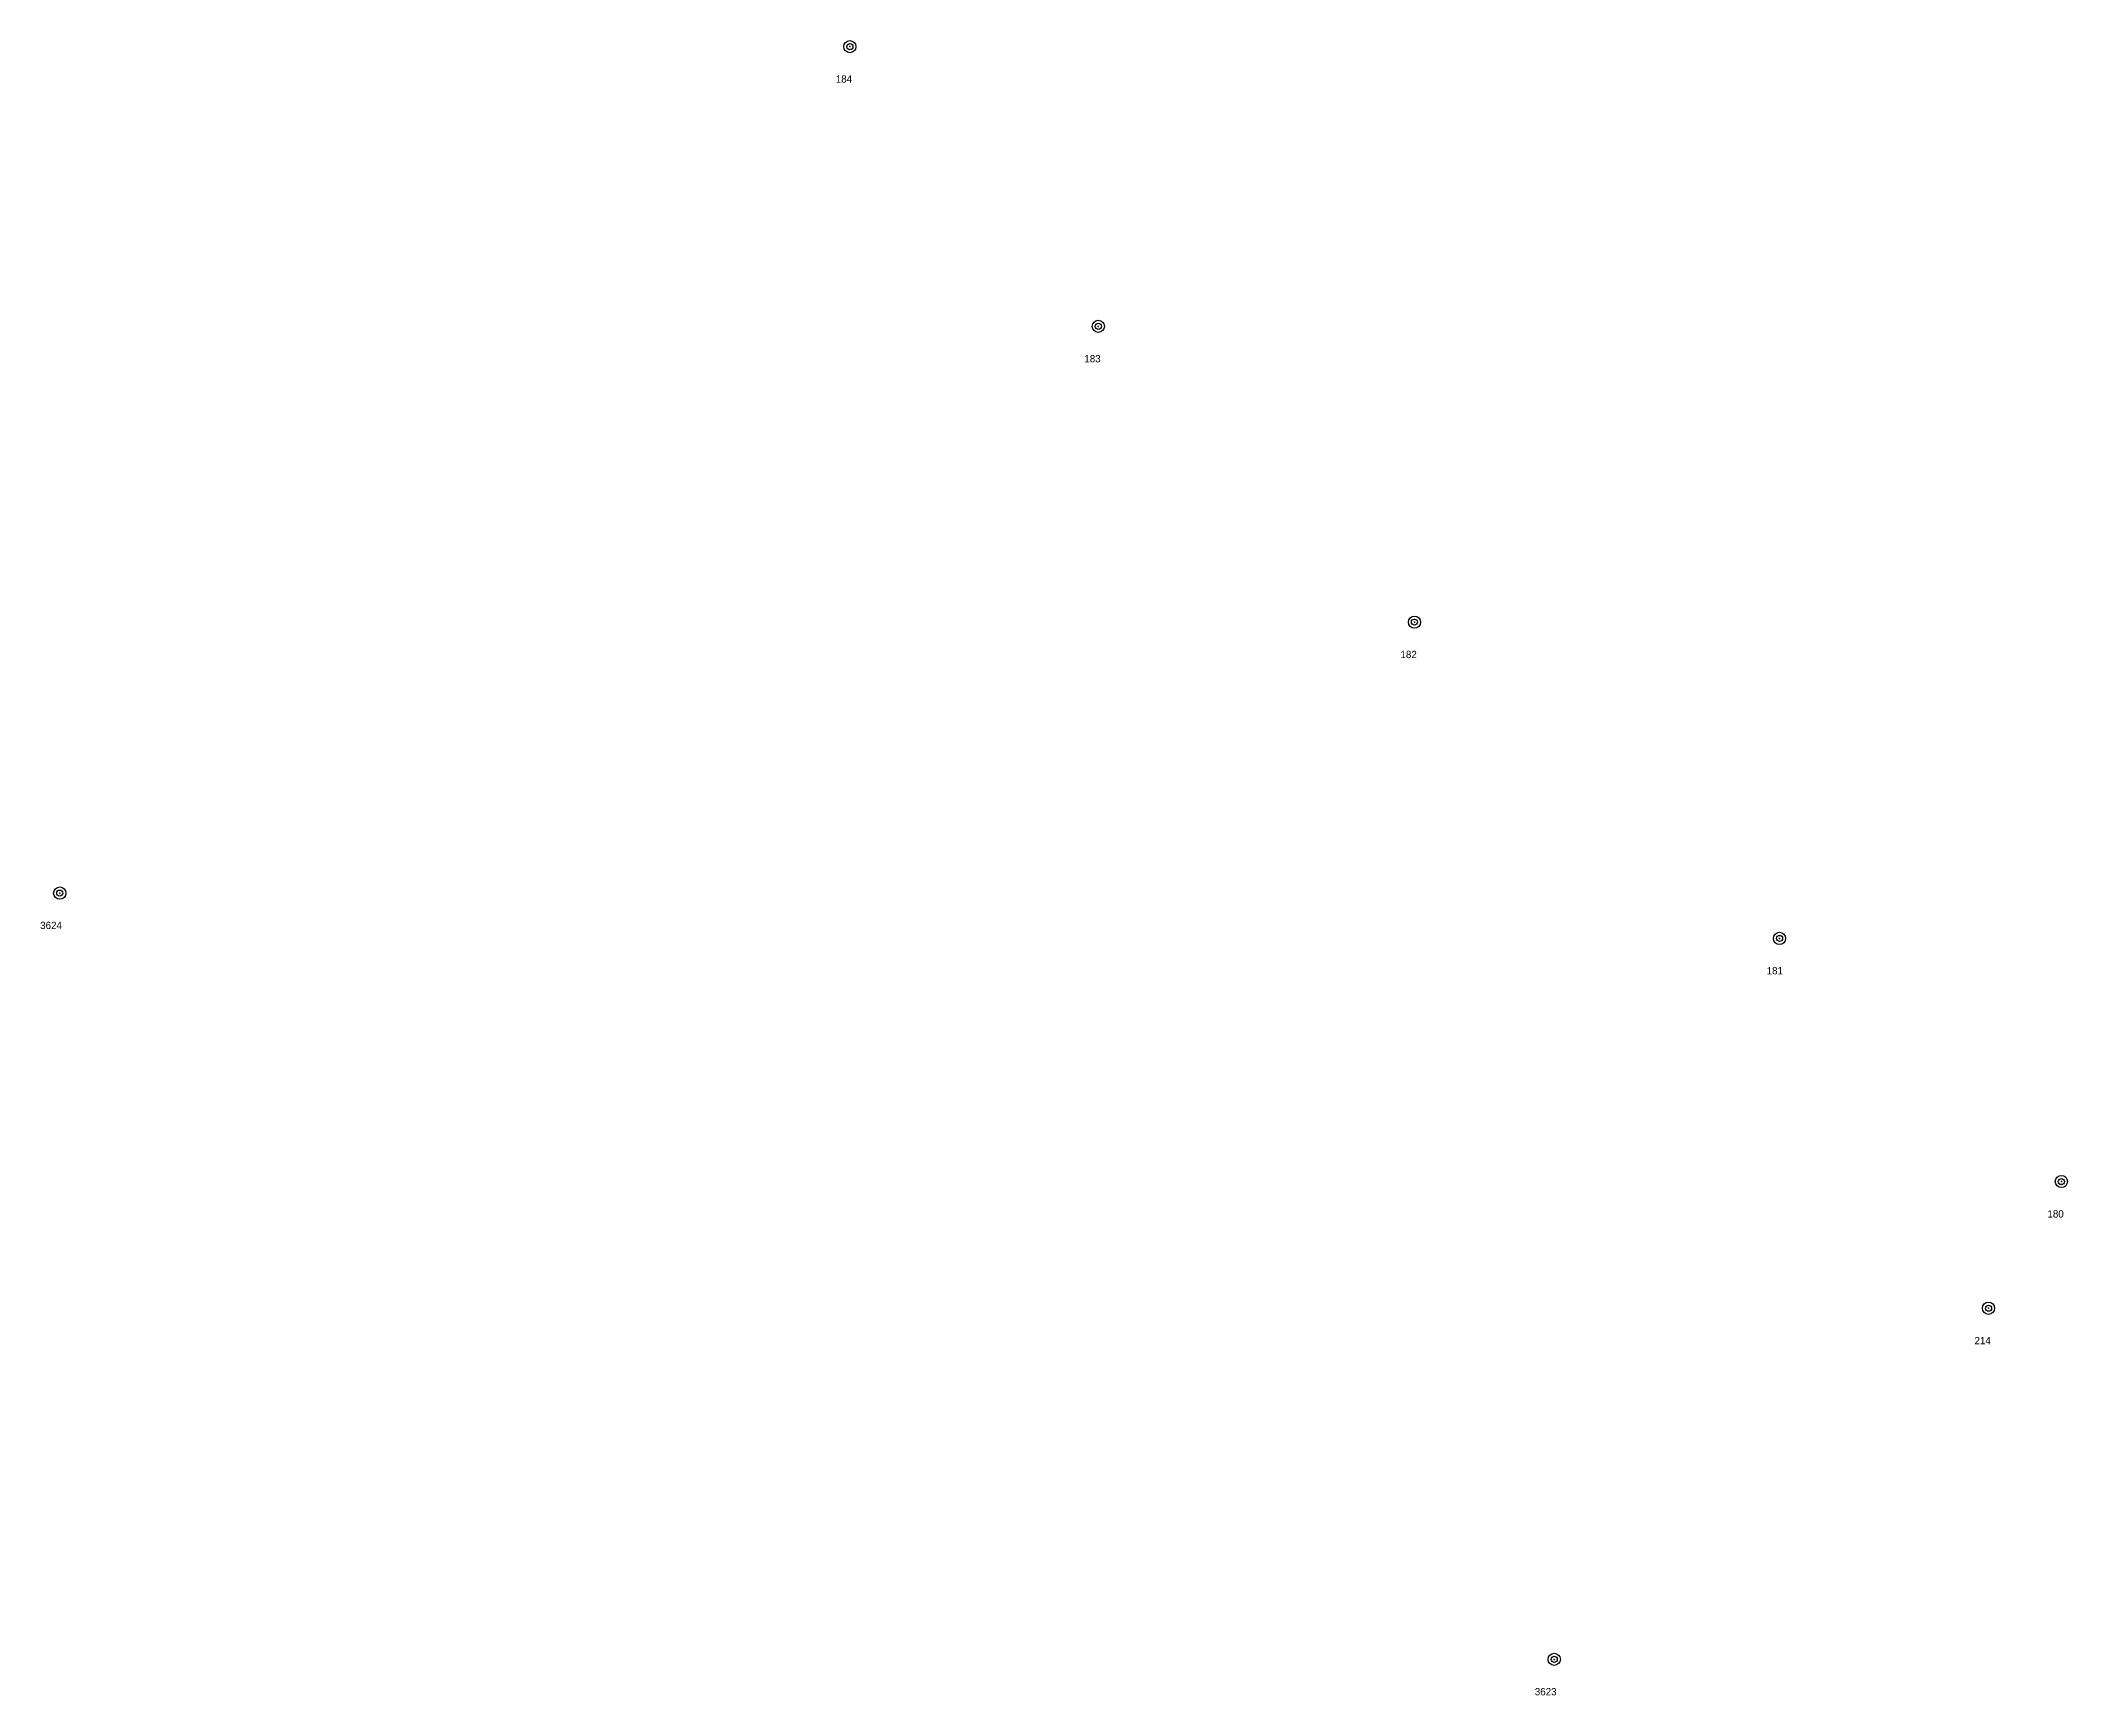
# Model space of a CAD drawing. Extents: x -1 to 151815, y -1 to 243817.
# Drawn here: x 151419.4 to 151502.6, y 243218.1 to 243286 of the extents above; entities that cross this region are included whole.
import ezdxf
from ezdxf.enums import TextEntityAlignment as Align

# ---------------------------------------------------------------- set-up
doc = ezdxf.new("R2010")
doc.units = 0
doc.header["$PDSIZE"] = 0.4
doc.layers.add('C1610_0', color=7, linetype='Continuous')
doc.styles.add('HEBTXT', font='HEBTXT')

# ---------------------------------------------------------------- blocks, each defined once
blk = doc.blocks.new('C1610')
for radius in [1, 0.5]:
    blk.add_circle((0, 0, 1), radius)
at = {"color": 255}
blk.add_point((0, 0), dxfattribs=at)
at = {"style": 'HEBTXT'}
blk.add_attdef('POINT_NAME', text='', height=1.2, dxfattribs=at).set_placement((0, 1.5), align=Align.BOTTOM_CENTER)
blk.add_attdef('MARK_DESC', text='', height=1.2, dxfattribs=at).set_placement((0.03, -1.73), align=Align.TOP_CENTER)
at = {"style": 'HEBTXT', "flags": 1}
for tag, p in [('CLASS', (0, -5.76)), ('MARK', (0, -4.26)), ('SOURCE', (0, -7.26)), ('HEIGHT', (0, -10.26)), ('TOPO', (0, -8.76)), ('COMMENT', (0, -11.76))]:
    blk.add_attdef(tag, text='', height=1, dxfattribs=at).set_placement(p, align=Align.MIDDLE)

msp = doc.modelspace()

# ---------------------------------------------------------------- block references
at = {"layer": 'C1610_0'}
ref = msp.add_blockref('C1610', (151452.63, 243285.8), dxfattribs=dict(at, xscale=0.25, yscale=0.25, zscale=0.25))
ref.add_attrib('POINT_NAME', '184', dxfattribs={"layer": '0', "height": 0.3, "style": 'HEBTXT'}).set_placement((151452.387, 243284.233), align=Align.BOTTOM_CENTER)
ref = msp.add_blockref('C1610', (151462.83, 243274.32), dxfattribs=dict(at, xscale=0.25, yscale=0.25, zscale=0.25))
ref.add_attrib('POINT_NAME', '183', dxfattribs={"layer": '0', "height": 0.3, "style": 'HEBTXT'}).set_placement((151462.592, 243272.753), align=Align.BOTTOM_CENTER)
ref = msp.add_blockref('C1610', (151475.81, 243262.18), dxfattribs=dict(at, xscale=0.25, yscale=0.25, zscale=0.25))
ref.add_attrib('POINT_NAME', '182', dxfattribs={"layer": '0', "height": 0.3, "style": 'HEBTXT'}).set_placement((151475.572, 243260.613), align=Align.BOTTOM_CENTER)
ref = msp.add_blockref('C1610', (151420.19, 243251.06), dxfattribs=dict(at, xscale=0.25, yscale=0.25, zscale=0.25))
ref.add_attrib('POINT_NAME', '3624', dxfattribs={"layer": '0', "height": 0.3, "style": 'HEBTXT'}).set_placement((151419.833, 243249.493), align=Align.BOTTOM_CENTER)
ref = msp.add_blockref('C1610', (151490.8, 243249.2), dxfattribs=dict(at, xscale=0.25, yscale=0.25, zscale=0.25))
ref.add_attrib('POINT_NAME', '181', dxfattribs={"layer": '0', "height": 0.3, "style": 'HEBTXT'}).set_placement((151490.605, 243247.633), align=Align.BOTTOM_CENTER)
ref = msp.add_blockref('C1610', (151502.37, 243239.22), dxfattribs=dict(at, xscale=0.25, yscale=0.25, zscale=0.25))
ref.add_attrib('POINT_NAME', '180', dxfattribs={"layer": '0', "height": 0.3, "style": 'HEBTXT'}).set_placement((151502.132, 243237.653), align=Align.BOTTOM_CENTER)
ref = msp.add_blockref('C1610', (151499.38, 243234.02), dxfattribs=dict(at, xscale=0.25, yscale=0.25, zscale=0.25))
ref.add_attrib('POINT_NAME', '214', dxfattribs={"layer": '0', "height": 0.3, "style": 'HEBTXT'}).set_placement((151499.137, 243232.453), align=Align.BOTTOM_CENTER)
ref = msp.add_blockref('C1610', (151481.55, 243219.61), dxfattribs=dict(at, xscale=0.25, yscale=0.25, zscale=0.25))
ref.add_attrib('POINT_NAME', '3623', dxfattribs={"layer": '0', "height": 0.3, "style": 'HEBTXT'}).set_placement((151481.198, 243218.043), align=Align.BOTTOM_CENTER)

doc.saveas('drawing.dxf')
